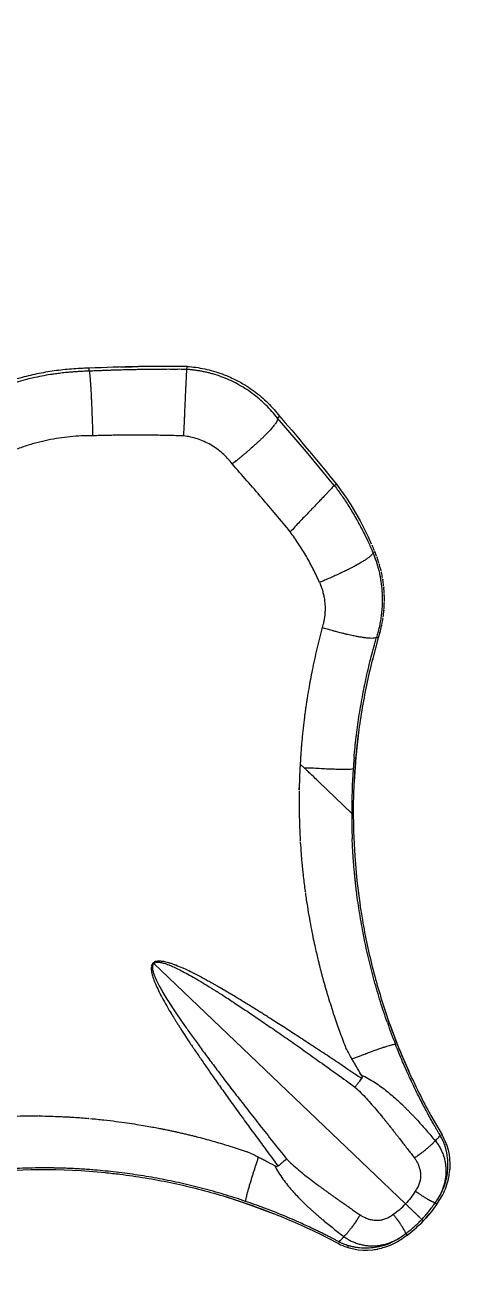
# Model space of a CAD drawing. Header units: millimetres. Extents: x 1145859089 to 1147511753, y -1047484727 to -1047247487.
# Drawn here: x 1146331303.7 to 1146331446.4, y -1047437019.3 to -1047436620.4 of the extents above; entities that cross this region are included whole.
import ezdxf
from ezdxf.xclip import XClip

# ---------------------------------------------------------------- set-up
doc = ezdxf.new("R2010")
doc.units = ezdxf.units.MM
doc.header["$LTSCALE"] = 100
doc.header["$MEASUREMENT"] = 0
doc.header["$XCLIPFRAME"] = 2
doc.linetypes.add('CENTERX2', pattern=[4, 2.5, -0.5, 0.5, -0.5])
doc.layers.get('0').update_dxf_attribs({"linetype": 'CONTINUOUS'})
for name, color, linetype in [('L-지중매입', 3, 'CENTERX2'), ('XREF', 135, 'CONTINUOUS'), ('단지배치도$0$W240910', 135, 'CONTINUOUS')]:
    doc.layers.add(name, color=color, linetype=linetype)

# ---------------------------------------------------------------- blocks, each defined once
blk = doc.blocks.new('단지배치도$0$zw$9902')
at = {"layer": '단지배치도$0$W240910', "linetype": 'ByBlock', "ltscale": 20}
for p, q in [((62650.63, -65362.03), (62650.6, -65361.07)), ((62660.77, -65360.7), (62664.4, -65360.61)), ((62666.1, -65360.58), (62666.25, -65360.57)), ((62666.25, -65360.57), (62666.4, -65360.57)), ((62681.92, -65360.48), (62681.88, -65361.44)), ((62711.75, -65376.54), (62711.04, -65377.11)), ((62711.04, -65377.12), (62711.04, -65377.11)), ((62720.26, -65387.86), (62711.04, -65377.11)), ((62711.75, -65376.54), (62713.41, -65378.47)), ((62713.41, -65378.47), (62715.56, -65380.97)), ((62715.56, -65380.97), (62717.7, -65383.49)), ((62717.7, -65383.49), (62719.82, -65386)), ((62719.82, -65386), (62721.94, -65388.53)), ((62729.22, -65398.63), (62720.26, -65387.86)), ((62721.94, -65388.53), (62724.05, -65391.07)), ((62724.05, -65391.07), (62726.15, -65393.61)), ((62726.15, -65393.61), (62728.24, -65396.16)), ((62728.24, -65396.16), (62729.92, -65398.22)), ((62729.21, -65398.65), (62729.22, -65398.63)), ((62729.23, -65398.66), (62729.21, -65398.64)), ((62729.25, -65398.68), (62729.23, -65398.66)), ((62729.26, -65398.7), (62729.25, -65398.68)), ((62729.27, -65398.71), (62729.26, -65398.7)), ((62729.28, -65398.71), (62729.27, -65398.71)), ((62729.29, -65398.71), (62729.28, -65398.71)), ((62729.92, -65398.22), (62729.29, -65398.71)), ((62729.92, -65398.22), (62731.23, -65400.02)), ((62731.23, -65400.02), (62732.89, -65402.42)), ((62732.89, -65402.42), (62734.49, -65404.88)), ((62734.49, -65404.88), (62736.01, -65407.37)), ((62736.01, -65407.37), (62737.45, -65409.92)), ((62715.06, -65413.48), (62715.09, -65413.45)), ((62737.45, -65409.92), (62738.82, -65412.5)), ((62738.82, -65412.5), (62740.29, -65415.5)), ((62742.23, -65419.88), (62741.57, -65420.15)), ((62743.32, -65447.47), (62741.41, -65454.48)), ((62742.71, -65447.28), (62742.7, -65447.29)), ((62742.71, -65447.28), (62743.32, -65447.47)), ((62743.83, -65445.75), (62743.32, -65447.47)), ((62736.95, -65477.81), (62736.09, -65485.69)), ((62718.27, -65487.84), (62718.26, -65487.87)), ((62719.53, -65489.07), (62718.26, -65487.87)), ((62736.09, -65485.69), (62735.53, -65493.6)), ((62723.46, -65492.82), (62724.23, -65493.56)), ((62734.77, -65503.61), (62724.24, -65493.56)), ((62734.77, -65503.61), (62734.78, -65503.61)), ((62735.29, -65501.53), (62735.36, -65509.46)), ((62735.36, -65509.46), (62735.75, -65517.38)), ((62735.75, -65517.38), (62736.44, -65525.29)), ((62736.47, -65529.74), (62736.4, -65529.21)), ((62736.44, -65525.29), (62737.45, -65533.15)), ((62671.22, -65551.7), (62671.12, -65551.61)), ((62671.22, -65551.7), (62671.12, -65551.61)), ((62671.25, -65551.74), (62671.22, -65551.7)), ((62671.25, -65551.73), (62671.22, -65551.7)), ((62671.29, -65551.77), (62671.25, -65551.73)), ((62671.28, -65551.77), (62671.25, -65551.74)), ((62671.32, -65551.8), (62671.28, -65551.77)), ((62671.32, -65551.8), (62671.29, -65551.77)), ((62752.04, -65628.77), (62671.32, -65551.8)), ((62752.04, -65628.77), (62671.32, -65551.8)), ((62692.66, -65559.5), (62695, -65560.86)), ((62695, -65560.86), (62696.08, -65561.51)), ((62680.03, -65572.75), (62681.5, -65575.02)), ((62747.1, -65571.55), (62749.93, -65578.96)), ((62681.5, -65575.02), (62682.19, -65576.07)), ((62732.8, -65578.52), (62732.92, -65578.83)), ((62732.92, -65578.82), (62732.94, -65578.86)), ((62749.93, -65578.96), (62753.05, -65586.25)), ((62760.14, -65600.42), (62763.74, -65606.68)), ((62763.74, -65606.68), (62763.74, -65606.68)), ((62700.94, -65611.94), (62701.25, -65612.05)), ((62701.24, -65612.05), (62701.28, -65612.06)), ((62765.03, -65609.4), (62765.03, -65609.39)), ((62765.03, -65609.4), (62765.28, -65610.11)), ((62765.28, -65610.11), (62765.68, -65611.51)), ((62765.68, -65611.51), (62765.98, -65612.94)), ((62765.98, -65612.94), (62766.18, -65614.39)), ((62766.18, -65614.39), (62766.27, -65615.84)), ((62766.27, -65615.84), (62766.23, -65617.65)), ((62624.15, -65618.09), (62632.08, -65617.79)), ((62632.08, -65617.79), (62640.01, -65617.79)), ((62640.01, -65617.79), (62647.94, -65618.11)), ((62647.94, -65618.11), (62655.84, -65618.75)), ((62652.38, -65617.93), (62651.85, -65617.89)), ((62694.66, -65626.56), (62702.19, -65629.03)), ((62762.05, -65628.81), (62761.43, -65629.71)), ((62761.52, -65628.43), (62761.55, -65628.37)), ((62761.52, -65628.43), (62762.05, -65628.81)), ((62761.56, -65628.34), (62761.55, -65628.37)), ((62761.56, -65628.29), (62761.57, -65628.29)), ((62761.57, -65628.32), (62761.56, -65628.34)), ((62761.57, -65628.29), (62761.57, -65628.3)), ((62761.57, -65628.29), (62761.57, -65628.29)), ((62761.57, -65628.3), (62761.57, -65628.32)), ((62702.19, -65629.03), (62709.62, -65631.8)), ((62758.52, -65633.36), (62759.13, -65632.67)), ((62759.16, -65632.62), (62758.55, -65633.32)), ((62759.13, -65632.67), (62759.72, -65631.96)), ((62759.76, -65631.91), (62759.16, -65632.62)), ((62760.33, -65631.19), (62759.76, -65631.91)), ((62760.89, -65630.46), (62760.33, -65631.19)), ((62761.43, -65629.71), (62760.89, -65630.46)), ((62754.15, -65637.52), (62754.86, -65636.93)), ((62754.86, -65636.93), (62755.55, -65636.32)), ((62755.55, -65636.32), (62756.23, -65635.7)), ((62756.27, -65635.66), (62755.6, -65636.28)), ((62756.23, -65635.7), (62756.9, -65635.05)), ((62756.94, -65635.01), (62756.27, -65635.66)), ((62756.85, -65633.35), (62757.26, -65633.75)), ((62756.85, -65633.35), (62757.26, -65633.75)), ((62756.9, -65635.05), (62757.55, -65634.4)), ((62757.59, -65634.36), (62756.94, -65635.01)), ((62757.74, -65634.2), (62757.26, -65633.75)), ((62757.74, -65634.2), (62757.26, -65633.75)), ((62757.55, -65634.4), (62757.74, -65634.2)), ((62757.74, -65634.2), (62757.59, -65634.36)), ((62757.93, -65634), (62757.74, -65634.2)), ((62757.74, -65634.2), (62757.89, -65634.04)), ((62757.89, -65634.04), (62758.52, -65633.36)), ((62758.55, -65633.32), (62757.93, -65634)), ((62724.11, -65638.2), (62730.54, -65641.5)), ((62752.02, -65638.3), (62752.02, -65638.31)), ((62752.02, -65638.31), (62752.03, -65638.31)), ((62752.02, -65638.31), (62752.02, -65638.31)), ((62752.03, -65638.31), (62752.05, -65638.3)), ((62752.05, -65638.3), (62752.07, -65638.29)), ((62752.07, -65638.29), (62752.09, -65638.28)), ((62752.16, -65638.25), (62752.09, -65638.28)), ((62752.16, -65638.25), (62752.56, -65638.76)), ((62752.56, -65638.76), (62753.43, -65638.1)), ((62753.43, -65638.1), (62754.15, -65637.52)), ((62730.54, -65641.5), (62730.54, -65641.5)), ((62733.31, -65642.66), (62733.31, -65642.66)), ((62733.31, -65642.66), (62734.03, -65642.87)), ((62734.03, -65642.87), (62735.45, -65643.21)), ((62735.45, -65643.21), (62736.9, -65643.44)), ((62736.9, -65643.44), (62738.35, -65643.57)), ((62738.35, -65643.57), (62739.81, -65643.59)), ((62739.81, -65643.59), (62741.61, -65643.47))]:
    blk.add_line(p, q, dxfattribs=at)
at = {"layer": '단지배치도$0$W240910'}
for radius in [11431.38, 11931.38]:
    blk.add_arc((57394.29, -57699.4), radius, 251.62775, 321.418131, dxfattribs=at)
at = {"layer": '단지배치도$0$W240910', "linetype": 'ByBlock', "ltscale": 20}
for centre, radius, start, end in [((62677.63, -65969.53), 609.06, 91.08429, 92.54388), ((62677.63, -65969.53), 609.06, 89.59655, 91.05607), ((62679.44, -65398.23), 37.83, 86.1111, 86.2451), ((62650.13, -65457.93), 99.65, 23.978, 25.2052), ((62650.47, -65457.78), 99.28, 23.6923, 23.9774), ((62650.79, -65457.64), 98.93, 22.6378, 23.6928), ((62651.1, -65457.51), 98.59, 22.4373, 22.6373), ((62706.92, -65434.52), 38.22, 20.2215, 22.5145), ((62706.09, -65434.83), 39.1, 19.643, 20.2279), ((62704.91, -65435.24), 40.35, 16.6733, 19.6268), ((62704.7, -65435.3), 40.58, 16.1148, 16.676), ((62704.99, -65435.22), 40.28, 13.2521, 16.1176), ((62705.3, -65435.15), 39.96, 12.5989, 13.2491), ((62705.36, -65435.13), 39.9, 9.7728, 12.5986), ((62705.24, -65435.15), 40.02, 9.0796, 9.7745), ((62705.18, -65435.16), 40.08, 6.2812, 9.079), ((62705.16, -65435.17), 40.1, 5.5239, 6.2815), ((62705.2, -65435.16), 40.06, 2.7372, 5.5244), ((62705.28, -65435.16), 39.98, 2.2633, 2.7365), ((62705.19, -65435.16), 40.07, 355.4834, 358.3068), ((62705.24, -65435.16), 40.02, 1.8626, 2.2633), ((62705.17, -65435.16), 40.09, 359.102, 1.862), ((62705.15, -65435.16), 40.11, 358.3065, 359.1023), ((62704.98, -65435.12), 40.28, 348.4505, 351.3237), ((62705.31, -65435.17), 39.95, 351.3268, 351.9659), ((62705.36, -65435.18), 39.9, 351.9661, 354.8076), ((62705.25, -65435.17), 40.01, 354.8058, 355.4829), ((62705.07, -65435.15), 40.19, 344.7024, 347.9039), ((62704.68, -65435.06), 40.59, 347.8976, 348.4535), ((62937.81, -65503.54), 203.03, 174.9942, 176.0188), ((62935.39, -65503.36), 200.61, 176.0208, 180.0728), ((62939.47, -65503.56), 204.69, 180.0136, 182.3229), ((62754.27, -65510.53), 36.03, 183.0789, 183.7466), ((62936.39, -65503.8), 201.59, 199.385, 201.4768), ((62634.04, -65636.62), 36.03, 88.9828, 89.6505), ((62749.98, -65614.91), 16.03, 20.1202, 30.892), ((62635.9, -65821.94), 204.69, 90.4065, 92.7158), ((62746.25, -65616.41), 20.02, 351.8531, 356.469), ((62635.99, -65818.85), 201.59, 71.2526, 73.3444), ((62729.25, -65607.04), 38.71, 321.3982, 326.5643), ((62729.4, -65607.17), 38.51, 316.3553, 321.4088), ((62729.25, -65607.03), 38.71, 306.1651, 311.3312), ((62729.39, -65607.17), 38.51, 311.3206, 316.3741), ((62738.1, -65627.37), 16.03, 241.8374, 252.6091), ((62739.43, -65623.57), 20.02, 276.2604, 280.8763)]:
    blk.add_arc(centre, radius, start, end, dxfattribs=at)
for points, start_tangent, end_tangent in [([(62650.6, -65361.07), (62645, -65361.34), (62639.43, -65361.95), (62633.9, -65362.91), (62628.45, -65364.21), (62624.56, -65365.36)], (-0.999863, -0.016559), (-0.952476, -0.304613)), ([(62681.88, -65361.44), (62681.07, -65361.44), (62680.13, -65361.43), (62679.04, -65361.43), (62677.79, -65361.43), (62676.49, -65361.43), (62675.41, -65361.43), (62674.81, -65361.43), (62674.31, -65361.43), (62673.84, -65361.44), (62672.89, -65361.44), (62671.97, -65361.45), (62670.79, -65361.46), (62669.35, -65361.48), (62667.86, -65361.5), (62666.15, -65361.53), (62664.36, -65361.57), (62662.81, -65361.61), (62661.5, -65361.64), (62660.42, -65361.67), (62659.57, -65361.69), (62658.96, -65361.71), (62658.51, -65361.73), (62657.73, -65361.75), (62657.2, -65361.77), (62656.57, -65361.79), (62655.47, -65361.83), (62654.22, -65361.88), (62653.16, -65361.92), (62652.21, -65361.96), (62651.36, -65362), (62650.63, -65362.03)], (-0.999971, 0.007573), (-0.998975, -0.045269)), ([(62681.88, -65361.44), (62681.84, -65361.89), (62681.81, -65362.31), (62681.78, -65362.75), (62681.75, -65363.34), (62681.72, -65363.99), (62681.68, -65364.71), (62681.64, -65365.5), (62681.58, -65366.79), (62681.52, -65368.16), (62681.48, -65368.97), (62681.44, -65369.81), (62681.41, -65370.67), (62681.37, -65371.54), (62681.29, -65373.3), (62681.21, -65375.07), (62681.16, -65376.35), (62681.1, -65377.64), (62681.04, -65378.94), (62680.95, -65380.87), (62680.86, -65382.74)], (-0.25405, -0.967191), (-0.042997, -0.999075)), ([(62698.12, -65366.12), (62695.59, -65364.87), (62692.96, -65363.8), (62690.26, -65362.92), (62689.09, -65362.6), (62687.9, -65362.32), (62686.71, -65362.07), (62685.51, -65361.86), (62684.3, -65361.68), (62683.13, -65361.55), (62681.88, -65361.44)], (-0.880985, 0.473144), (-0.997761, 0.066886)), ([(62682, -65360.49), (62684.81, -65360.78), (62687.67, -65361.28), (62690.5, -65361.99), (62693.26, -65362.89), (62695.96, -65363.99), (62699.55, -65365.82)], (0.997698, -0.067821), (0.893242, -0.449577)), ([(62650.63, -65362.03), (62650.01, -65362.05), (62649.16, -65362.07), (62648.16, -65362.11), (62647.43, -65362.15), (62646.81, -65362.19), (62646.04, -65362.23), (62645.28, -65362.29), (62643.56, -65362.44), (62641.58, -65362.66), (62639.81, -65362.88), (62638.23, -65363.12), (62635.47, -65363.6), (62632.42, -65364.24), (62629.38, -65364.98), (62626.37, -65365.83), (62623.41, -65366.78)], (-0.999879, -0.01556), (-0.947375, -0.320125)), ([(62650.63, -65362.03), (62650.75, -65362.56), (62650.82, -65363.13), (62650.89, -65363.87), (62650.97, -65364.76), (62651.05, -65365.83), (62651.13, -65367.09), (62651.21, -65368.52), (62651.26, -65369.49), (62651.31, -65370.56), (62651.38, -65371.9), (62651.43, -65373.1), (62651.47, -65374.03), (62651.51, -65375.2), (62651.58, -65377.06), (62651.64, -65378.79), (62651.68, -65379.73), (62651.71, -65380.89), (62651.74, -65381.93), (62651.76, -65382.69)], (0.665122, -0.746735), (0.024904, -0.99969)), ([(62711.04, -65377.12), (62709.24, -65374.93), (62707.27, -65372.86), (62705.17, -65370.93), (62702.94, -65369.16), (62700.58, -65367.55), (62698.12, -65366.12)], (-0.605928, 0.79552), (-0.880985, 0.473144)), ([(62699.55, -65365.82), (62701.08, -65366.75), (62703.48, -65368.39), (62705.76, -65370.2), (62707.91, -65372.17), (62709.9, -65374.29), (62711.7, -65376.47)], (0.867245, -0.497882), (0.605813, -0.795607)), ([(62711.04, -65377.12), (62710.93, -65377.81), (62710.65, -65378.34), (62710.2, -65378.99), (62709.85, -65379.46), (62709.42, -65379.98), (62708.93, -65380.54), (62708.09, -65381.47), (62707.1, -65382.48), (62706.44, -65383.15), (62705.71, -65383.85), (62704.92, -65384.59), (62703.64, -65385.77), (62702.25, -65387), (62701.61, -65387.56), (62700.92, -65388.15), (62700.19, -65388.76), (62699.42, -65389.4), (62699.02, -65389.72), (62698.61, -65390.06), (62697.69, -65390.79), (62696.49, -65391.73)], (0.379203, -0.925314), (-0.789225, -0.614104)), ([(62651.76, -65382.7), (62648.13, -65382.78), (62644.56, -65383.04), (62640.97, -65383.49), (62637.41, -65384.13), (62633.9, -65384.95), (62630.11, -65386.07), (62626.41, -65387.4), (62623.35, -65388.7), (62620.36, -65390.14), (62617.45, -65391.74)], (-0.999886, -0.015122), (-0.77925, -0.626713)), ([(62680.86, -65382.74), (62675.94, -65382.62), (62671.09, -65382.55), (62666.31, -65382.52), (62661.47, -65382.54), (62656.53, -65382.6), (62651.76, -65382.7)], (-0.999968, 0.008018), (-0.999937, -0.011185)), ([(62696.49, -65391.73), (62695.02, -65389.96), (62693.37, -65388.34), (62691.56, -65386.89), (62689.61, -65385.63), (62687.54, -65384.57), (62685.39, -65383.73), (62683.14, -65383.11), (62680.86, -65382.74)], (-0.585213, 0.810879), (-0.992121, 0.125287)), ([(62715.09, -65413.45), (62705.94, -65402.59), (62696.49, -65391.73)], (-0.633285, 0.773919), (-0.659206, 0.751962)), ([(62729.21, -65398.64), (62728.78, -65399.1), (62728.34, -65399.56), (62727.78, -65400.15), (62727.09, -65400.87), (62726.28, -65401.72), (62725.36, -65402.69), (62724.33, -65403.76), (62723.22, -65404.93), (62722.03, -65406.17), (62720.78, -65407.48), (62719.53, -65408.8)], (0.192791, -0.98124), (-0.770581, -0.637342)), ([(62729.29, -65398.71), (62731.58, -65401.89), (62733.85, -65405.32), (62736.09, -65409.04)], (0.601801, -0.798646), (0.496178, -0.868221)), ([(62719.53, -65408.8), (62718.1, -65410.29), (62716.61, -65411.86), (62715.09, -65413.45)], (-0.770581, -0.637342), (-0.798433, -0.602084)), ([(62736.09, -65409.04), (62738.11, -65412.75), (62740.07, -65416.74), (62741.57, -65420.15)], (0.496178, -0.868221), (0.385595, -0.922668)), ([(62724.47, -65429.68), (62722.48, -65425.47), (62720.25, -65421.36), (62717.76, -65417.34), (62715.06, -65413.48)], (-0.390874, 0.920444), (-0.593793, 0.804618)), ([(62741.57, -65420.15), (62741.11, -65420.96), (62740.44, -65421.55), (62739.74, -65422.08), (62738.86, -65422.66), (62737.83, -65423.3), (62736.64, -65423.98), (62736.07, -65424.29), (62735.53, -65424.58), (62735, -65424.86), (62734.51, -65425.12), (62734.04, -65425.36), (62733.61, -65425.57), (62733.12, -65425.82), (62732.69, -65426.03), (62732.33, -65426.2), (62731.81, -65426.45), (62731.36, -65426.66), (62730.73, -65426.96), (62729.9, -65427.35), (62729.15, -65427.68), (62728.62, -65427.92), (62727.8, -65428.28), (62726.11, -65429), (62724.47, -65429.68)], (0.066896, -0.99776), (-0.926467, -0.376375)), ([(62741.57, -65420.15), (62742.58, -65422.85), (62743.45, -65425.88), (62743.66, -65426.77), (62743.76, -65427.24), (62743.87, -65427.8), (62744, -65428.48), (62744.21, -65429.88), (62744.41, -65431.58), (62744.55, -65433.61)], (0.385731, -0.922611), (0.038313, -0.999266)), ([(62724.47, -65429.68), (62724.64, -65430.09), (62724.93, -65430.82), (62725.29, -65431.87), (62725.67, -65433.24), (62725.81, -65433.88), (62725.93, -65434.53), (62726.21, -65436.92), (62726.25, -65437.76), (62726.25, -65438.5), (62726.23, -65439.13), (62726.19, -65439.65), (62726.16, -65440.08), (62726.1, -65440.62), (62726.05, -65441.03), (62725.98, -65441.48), (62725.89, -65441.95), (62725.8, -65442.39), (62725.59, -65443.3), (62725.34, -65444.17)], (0.386541, -0.922272), (-0.283109, -0.959088)), ([(62744.55, -65433.61), (62744.58, -65435.66), (62744.52, -65437.5), (62744.39, -65439.12), (62744.23, -65440.51), (62743.94, -65442.35), (62743.58, -65444.09), (62743.17, -65445.73), (62742.7, -65447.29)], (0.038313, -0.999266), (-0.307217, -0.95164)), ([(62725.34, -65444.17), (62723.62, -65450.93), (62722.13, -65457.76), (62721, -65463.82), (62720.74, -65465.37), (62720.61, -65466.18), (62720.47, -65467.03), (62720.29, -65468.2), (62720.07, -65469.68)], (-0.247884, -0.96879), (-0.128794, -0.991671)), ([(62731.48, -65445.9), (62730.72, -65445.7), (62730.04, -65445.52), (62729.45, -65445.36), (62728.94, -65445.23), (62728.49, -65445.1), (62726.9, -65444.64), (62725.34, -65444.17)], (-0.937533, 0.347898), (-0.878548, 0.477654)), ([(62742.7, -65447.29), (62742.38, -65447.49), (62741.71, -65447.6), (62740.7, -65447.59), (62739.35, -65447.47), (62738.27, -65447.32), (62737.1, -65447.13), (62736, -65446.92), (62735.25, -65446.77), (62734.42, -65446.59), (62733.52, -65446.39), (62732.55, -65446.16), (62731.48, -65445.9)], (-0.551637, -0.834085), (-0.937533, 0.347898)), ([(62735.55, -65485.82), (62736.23, -65479.3), (62737.11, -65472.81), (62738.21, -65466.35), (62739.51, -65459.94), (62741.01, -65453.58), (62742.71, -65447.28)], (0.087137, 0.996196), (0.275962, 0.961169)), ([(62741.47, -65454.26), (62741.16, -65455.49), (62739.33, -65463.59), (62737.84, -65471.76), (62736.68, -65479.98), (62735.87, -65488.24), (62735.4, -65496.53), (62735.29, -65501.53)], (-0.246704, -0.969091), (-0.000406, -1)), ([(62720.07, -65469.68), (62719.9, -65470.93), (62719.71, -65472.35), (62719.51, -65473.93), (62719.3, -65475.67), (62719.09, -65477.59), (62718.92, -65479.33), (62718.82, -65480.37), (62718.75, -65481.19), (62718.69, -65481.79), (62718.66, -65482.17), (62718.61, -65482.84), (62718.58, -65483.22), (62718.51, -65484.09), (62718.44, -65485.11)], (-0.128794, -0.991671), (-0.154569, -0.987982)), ([(62718.44, -65485.11), (62718.35, -65486.47), (62718.27, -65487.84)], (-0.154569, -0.987982), (-0.202333, -0.979317)), ([(62718.26, -65487.87), (62718.24, -65488.33), (62718.18, -65489.55), (62718.08, -65491.67), (62717.97, -65495.45)], (-0.050062, -0.998746), (-0.027184, -0.99963)), ([(62724.41, -65489.35), (62721.96, -65489.22), (62719.53, -65489.07)], (-0.998681, 0.051346), (-0.956943, 0.290277)), ([(62723.47, -65492.82), (62722.02, -65491.45), (62720.94, -65490.42), (62720.21, -65489.72), (62719.53, -65489.07)], (-0.66094, 0.750439), (-0.723854, 0.689953)), ([(62735.27, -65489.44), (62734.45, -65489.58), (62733.53, -65489.62), (62732.27, -65489.62), (62730.67, -65489.6), (62728.79, -65489.54), (62726.68, -65489.46), (62724.41, -65489.35)], (-0.908071, -0.418816), (-0.998681, 0.051346)), ([(62717.94, -65496.46), (62717.92, -65499.84), (62717.96, -65503.8)], (-0.004043, -0.999992), (0.023133, -0.999732)), ([(62717.97, -65495.45), (62717.95, -65496.12), (62717.96, -65496.46)], (-0.027184, -0.99963), (0.046644, -0.998912)), ([(62717.96, -65503.8), (62718.07, -65507.69), (62718.29, -65512.46)], (0.023133, -0.999732), (0.053869, -0.998548)), ([(62718.32, -65512.88), (62718.58, -65516.65), (62718.8, -65519.31)], (0.065503, -0.997852), (0.085917, -0.996302)), ([(62736.4, -65529.21), (62736.27, -65528.18), (62736.15, -65527.12), (62736.02, -65526.04), (62735.9, -65524.94), (62735.79, -65523.8), (62735.64, -65522.26), (62735.48, -65520.54), (62735.37, -65519.14), (62735.3, -65518.17), (62735.25, -65517.44), (62735.21, -65516.95), (62735.18, -65516.41), (62735.14, -65515.8), (62735.11, -65515.19), (62735.07, -65514.58), (62734.94, -65511.85)], (-0.126926, 0.991912), (-0.040534, 0.999178)), ([(62718.8, -65519.31), (62718.95, -65520.88), (62719, -65521.37), (62719.1, -65522.37), (62719.27, -65523.92), (62719.85, -65528.58)], (0.085917, -0.996302), (0.138364, -0.990381)), ([(62719.85, -65528.58), (62719.91, -65529.03)], (0.138364, -0.990381), (-0.990746, -0.135727)), ([(62719.93, -65529.18), (62720.57, -65533.49), (62721.22, -65537.39), (62721.87, -65540.88), (62722.49, -65543.97), (62723.07, -65546.65), (62723.59, -65548.92), (62724.04, -65550.8), (62724.37, -65552.1), (62724.62, -65553.1), (62724.8, -65553.8), (62724.89, -65554.18), (62725.04, -65554.72), (62725.17, -65555.24), (62725.35, -65555.89), (62725.46, -65556.31), (62725.57, -65556.71), (62725.68, -65557.1), (62726.04, -65558.41), (62726.42, -65559.72), (62726.79, -65561)], (0.122879, -0.992422), (0.255938, -0.966693)), ([(62746.23, -65570.7), (62744.01, -65564.03), (62742.02, -65557.24), (62740.26, -65550.4), (62738.75, -65543.53), (62737.49, -65536.64), (62736.47, -65529.74)], (-0.332341, 0.943159), (-0.127207, 0.991876)), ([(62737.43, -65533.03), (62738.2, -65537.79), (62739.76, -65545.85), (62741.64, -65553.83), (62743.86, -65561.74), (62746.39, -65569.55), (62749.25, -65577.25), (62752.41, -65584.82), (62755.89, -65592.26), (62759.66, -65599.55), (62760.14, -65600.42)], (0.146257, -0.989247), (0.483358, -0.875423)), ([(62671.11, -65551.6), (62670.8, -65552.05), (62670.57, -65552.86)], (-0.697434, -0.716649), (0.300433, -0.953803)), ([(62670.57, -65552.86), (62670.58, -65554.06), (62670.64, -65554.5), (62670.73, -65554.96)], (-0.152192, -0.988351), (0.230514, -0.973069)), ([(62671.32, -65551.8), (62671.06, -65552.21), (62670.92, -65552.83), (62670.99, -65553.71)], (-0.641809, -0.766864), (0.272366, -0.962194)), ([(62671.11, -65551.6), (62671.54, -65551.27), (62672.34, -65551)], (0.682625, 0.730769), (0.967027, -0.254674)), ([(62671.32, -65551.8), (62671.72, -65551.52), (62672.33, -65551.35), (62673.22, -65551.38)], (0.735432, 0.677599), (0.974072, -0.226239)), ([(62672.34, -65551), (62673.54, -65550.95), (62673.98, -65550.99), (62674.45, -65551.06)], (0.979983, 0.199083), (0.982942, -0.183916)), ([(62673.22, -65551.38), (62674.37, -65551.61), (62675.77, -65552.05), (62677.39, -65552.72), (62679.2, -65553.58), (62681.2, -65554.61), (62683.39, -65555.8), (62685.79, -65557.19), (62688.41, -65558.76), (62691.22, -65560.51), (62694.25, -65562.44), (62697.81, -65564.77), (62701.62, -65567.3), (62705.68, -65570.05), (62710, -65573.01), (62714.65, -65576.24), (62719.55, -65579.69), (62724.72, -65583.36), (62730.15, -65587.24), (62735.83, -65591.36)], (0.974072, -0.226239), (0.806077, -0.591811)), ([(62674.45, -65551.06), (62676, -65551.43), (62676.44, -65551.56), (62676.89, -65551.7), (62677.37, -65551.87), (62677.86, -65552.04), (62678.37, -65552.24)], (0.982942, -0.183916), (0.944657, -0.32806)), ([(62678.37, -65552.24), (62680.58, -65553.16), (62680.84, -65553.23)], (0.944657, -0.32806), (0.97269, -0.232106)), ([(62670.73, -65554.96), (62671.17, -65556.49), (62671.32, -65556.92), (62671.49, -65557.37), (62671.67, -65557.84), (62671.87, -65558.32), (62672.09, -65558.82)], (0.230514, -0.973069), (0.372672, -0.927963)), ([(62670.99, -65553.71), (62671.27, -65554.86), (62671.78, -65556.23), (62672.52, -65557.82), (62673.47, -65559.59), (62674.59, -65561.54), (62675.89, -65563.67), (62677.39, -65566), (62679.08, -65568.54), (62680.97, -65571.27), (62683.04, -65574.19), (62685.53, -65577.64), (62688.25, -65581.33), (62691.19, -65585.26), (62694.35, -65589.42), (62697.8, -65593.91), (62701.48, -65598.65), (62705.39, -65603.64), (62709.52, -65608.88), (62713.9, -65614.35)], (0.272366, -0.962194), (0.629524, -0.776981)), ([(62680.83, -65553.27), (62683.13, -65554.36), (62685.69, -65555.65)], (0.956211, -0.292677), (0.901529, -0.432718)), ([(62685.69, -65555.65), (62687.38, -65556.55), (62689.17, -65557.53)], (0.901529, -0.432718), (0.867656, -0.497165)), ([(62672.09, -65558.82), (62673.12, -65560.99), (62673.2, -65561.24)], (0.372672, -0.927963), (0.278161, -0.960534)), ([(62689.17, -65557.53), (62689.67, -65557.8), (62690.15, -65558.07), (62690.64, -65558.35), (62691.14, -65558.63), (62691.64, -65558.91), (62692.15, -65559.2), (62692.66, -65559.5)], (-0.867656, 0.497165), (0.858737, -0.512416)), ([(62726.79, -65561), (62727.13, -65562.12), (62727.49, -65563.3)], (0.255938, -0.966693), (0.31063, -0.950531)), ([(62673.24, -65561.23), (62674.43, -65563.48), (62675.85, -65565.97)], (0.337879, -0.94119), (0.475157, -0.879901)), ([(62696.08, -65561.51), (62699.12, -65563.33), (62702.34, -65565.3), (62705.75, -65567.42), (62706.34, -65567.79), (62706.94, -65568.17), (62707.54, -65568.55), (62708.15, -65568.93), (62708.76, -65569.32)], (0.876344, -0.481686), (0.839825, -0.542857)), ([(62727.49, -65563.3), (62728.39, -65566.18), (62729.19, -65568.58)], (0.31063, -0.950531), (0.318237, -0.948011)), ([(62675.85, -65565.97), (62676.83, -65567.62), (62677.89, -65569.36)], (0.475157, -0.879901), (0.537918, -0.842997)), ([(62729.19, -65568.58), (62730.06, -65571.13), (62730.89, -65573.45)], (0.318237, -0.948011), (0.344864, -0.938653)), ([(62677.89, -65569.36), (62678.19, -65569.85), (62678.48, -65570.31), (62678.78, -65570.79), (62679.08, -65571.27), (62679.39, -65571.76), (62679.71, -65572.25), (62680.03, -65572.75)], (-0.537918, 0.842997), (0.552727, -0.833362)), ([(62708.76, -65569.32), (62712.91, -65571.97), (62717.26, -65574.79), (62721.83, -65577.77), (62724.11, -65579.27), (62726.42, -65580.79), (62728.76, -65582.35), (62731.12, -65583.92), (62733.27, -65585.36), (62735.78, -65587.06), (62738.02, -65588.59)], (0.839825, -0.542857), (0.815268, -0.579083)), ([(62682.19, -65576.07), (62684.16, -65579.02), (62686.28, -65582.14), (62688.56, -65585.44), (62688.96, -65586.02), (62689.37, -65586.6), (62689.77, -65587.18), (62690.19, -65587.77), (62690.61, -65588.37)], (0.52287, -0.852413), (0.582233, -0.813022)), ([(62730.89, -65573.45), (62731.83, -65576), (62732.8, -65578.52)], (0.344864, -0.938653), (0.352937, -0.935647)), ([(62734.88, -65582.33), (62733.96, -65580.7), (62732.94, -65578.86)], (-0.490184, 0.871619), (-0.550776, 0.834653)), ([(62734.88, -65582.33), (62736.05, -65581.88), (62737.29, -65581.41), (62737.8, -65581.22), (62738.29, -65581.03), (62738.63, -65580.9), (62739.31, -65580.65), (62739.72, -65580.5)], (0.931116, 0.364722), (0.940119, 0.340846)), ([(62739.72, -65580.5), (62740.29, -65580.29), (62740.84, -65580.09), (62741.42, -65579.88), (62742, -65579.67), (62743.21, -65579.24), (62744.43, -65578.82)], (0.938958, 0.344033), (0.946475, 0.322776)), ([(62744.43, -65578.82), (62745.03, -65578.62), (62745.56, -65578.44), (62746.1, -65578.27), (62746.88, -65578.02), (62747.59, -65577.82)], (0.946476, 0.322775), (0.963916, 0.266207)), ([(62747.59, -65577.82), (62748.04, -65577.7), (62748.4, -65577.62), (62748.8, -65577.6)], (0.963916, 0.266207), (0.882112, -0.471039)), ([(62763.21, -65606.93), (62762.78, -65606.21), (62762.29, -65605.38), (62761.75, -65604.45), (62761.15, -65603.41), (62760.44, -65602.15), (62759.71, -65600.84), (62759.37, -65600.22), (62759.08, -65599.68), (62758.83, -65599.22), (62758.63, -65598.85), (62758.34, -65598.31), (62756.27, -65594.3), (62754.92, -65591.57), (62753.64, -65588.87), (62752.14, -65585.57), (62751.12, -65583.25), (62749.94, -65580.43), (62748.8, -65577.6)], (-0.512755, 0.858535), (-0.366188, 0.930541)), ([(62737.85, -65587.48), (62736.22, -65584.66), (62735.51, -65583.43), (62735.19, -65582.88), (62734.88, -65582.33)], (-0.500992, 0.865452), (-0.496229, 0.868192)), ([(62690.61, -65588.37), (62693.45, -65592.38), (62696.47, -65596.6), (62699.66, -65601.01), (62701.27, -65603.22), (62702.9, -65605.45), (62704.57, -65607.72), (62706.25, -65610), (62707.8, -65612.09), (62709.61, -65614.51), (62711.24, -65616.67)], (0.582233, -0.813022), (0.617248, -0.786768)), ([(62735.83, -65591.36), (62736.52, -65590.51), (62737.12, -65589.75), (62737.62, -65589.1), (62738.02, -65588.59)], (0.770386, 0.637578), (0.608768, 0.793348)), ([(62737.85, -65587.48), (62738.09, -65588.08), (62738.02, -65588.59)], (0.502307, -0.864689), (-0.601261, -0.799053)), ([(62737.85, -65587.48), (62740.05, -65588.58), (62742.27, -65589.91), (62744.23, -65591.26), (62746.06, -65592.66), (62747.75, -65594.07), (62749.48, -65595.6), (62751.26, -65597.28), (62752.02, -65598.02), (62752.79, -65598.79), (62753.56, -65599.58), (62754.35, -65600.4), (62755.14, -65601.24), (62755.94, -65602.11), (62757.38, -65603.7), (62758.76, -65605.27), (62760.15, -65606.88), (62761.56, -65608.54)], (0.904881, -0.425665), (0.673687, -0.739017)), ([(62735.83, -65591.36), (62737.73, -65593.16), (62739.54, -65595.05), (62741.29, -65596.99), (62743, -65598.98), (62744.65, -65600.97), (62745.19, -65601.63), (62745.76, -65602.33), (62746.34, -65603.06), (62746.95, -65603.82), (62747.7, -65604.77), (62748.4, -65605.66), (62748.97, -65606.39), (62749.42, -65606.97), (62750.08, -65607.82), (62750.97, -65608.97), (62752, -65610.31), (62753.09, -65611.73), (62754.05, -65612.98), (62754.88, -65614.06)], (0.748717, -0.662889), (0.615812, -0.787893)), ([(62625.59, -65600.67), (62629.49, -65600.59), (62634.26, -65600.59)], (0.9997, 0.024499), (0.99998, -0.006259)), ([(62634.68, -65600.6), (62638.46, -65600.68), (62641.12, -65600.78)], (0.99984, -0.017912), (0.999263, -0.038377)), ([(62641.12, -65600.78), (62642.7, -65600.85), (62643.19, -65600.87), (62644.2, -65600.93), (62645.76, -65601.02), (62650.44, -65601.38)], (0.999263, -0.038377), (0.995847, -0.091046)), ([(62650.44, -65601.38), (62650.89, -65601.42)], (0.995847, -0.091046), (0.088395, 0.996086)), ([(62651.04, -65601.43), (62655.37, -65601.87), (62659.3, -65602.33), (62662.82, -65602.81), (62665.93, -65603.29), (62668.64, -65603.74), (62670.94, -65604.15), (62672.83, -65604.51), (62674.15, -65604.77), (62675.16, -65604.98), (62675.86, -65605.12), (62676.25, -65605.2), (62676.8, -65605.32), (62677.32, -65605.43), (62677.98, -65605.57), (62678.4, -65605.67), (62678.81, -65605.76), (62679.2, -65605.84), (62680.52, -65606.15), (62681.85, -65606.46), (62683.15, -65606.77)], (0.997147, -0.075481), (0.977784, -0.209614)), ([(62683.15, -65606.77), (62684.29, -65607.05), (62685.49, -65607.36)], (0.977784, -0.209614), (0.964244, -0.265015)), ([(62685.49, -65607.36), (62688.4, -65608.13), (62690.84, -65608.8)], (0.964244, -0.265015), (0.96209, -0.272733)), ([(62690.84, -65608.8), (62693.43, -65609.56), (62695.78, -65610.27)], (0.96209, -0.272733), (0.95401, -0.299775)), ([(62754.88, -65614.06), (62755.87, -65613.37), (62756.89, -65612.62), (62757.91, -65611.85), (62758.87, -65611.07), (62759.74, -65610.33), (62760.49, -65609.65), (62761.11, -65609.04), (62761.57, -65608.54)], (0.826377, 0.563117), (0.894381, 0.447307)), ([(62761.56, -65608.54), (62762.06, -65608.07), (62762.41, -65607.73), (62762.77, -65607.35), (62763.21, -65606.93)], (0.902033, 0.431668), (0.728074, -0.685498)), ([(62761.57, -65608.54), (62762.36, -65609.62), (62763.11, -65610.85), (62763.69, -65612.03), (62764.2, -65613.34), (62764.56, -65614.6), (62764.82, -65615.96), (62764.96, -65617.25), (62764.99, -65618.6), (62764.92, -65619.84), (62764.74, -65621.11), (62764.44, -65622.41), (62764.03, -65623.73), (62763.55, -65624.93), (62762.96, -65626.11), (62762.3, -65627.22), (62761.56, -65628.29)], (0.585702, -0.810526), (-0.60361, -0.79728)), ([(62764.58, -65609.86), (62763.96, -65608.36), (62763.2, -65606.94)], (-0.322852, 0.946449), (-0.516818, 0.856095)), ([(62763.74, -65606.68), (62763.21, -65606.94)], (-0.890101, -0.455763), (-0.889918, -0.456121)), ([(62695.78, -65610.27), (62698.37, -65611.09), (62700.94, -65611.94)], (0.95401, -0.299775), (0.951392, -0.307982)), ([(62704.84, -65613.83), (62703.17, -65612.99), (62701.28, -65612.06)], (-0.893972, 0.448122), (-0.859933, 0.510406)), ([(62765.54, -65618.39), (62765.64, -65615.8), (62765.42, -65613.37), (62765.37, -65613), (62765.25, -65612.36), (62765.14, -65611.87), (62765.03, -65611.42), (62764.93, -65611.03), (62764.82, -65610.65), (62764.71, -65610.29), (62764.58, -65609.86)], (0.101255, 0.99486), (0.250743, 0.968054)), ([(62764.57, -65609.86), (62765.03, -65609.4)], (0.924039, 0.382297), (0.515771, 0.856727)), ([(62704.84, -65613.83), (62704.45, -65615.03), (62704.04, -65616.28), (62703.87, -65616.81), (62703.71, -65617.3), (62703.6, -65617.65), (62703.38, -65618.34), (62703.24, -65618.76)], (-0.31997, -0.947428), (-0.295692, -0.955283)), ([(62710.13, -65616.56), (62707.23, -65615.06), (62705.97, -65614.41), (62705.4, -65614.12), (62704.84, -65613.83)], (-0.888327, 0.459212), (-0.890837, 0.454324)), ([(62710.13, -65616.56), (62710.73, -65616.77), (62711.24, -65616.67)], (0.887628, -0.460561), (0.769515, 0.638629)), ([(62710.13, -65616.56), (62711.33, -65618.71), (62712.76, -65620.85), (62714.21, -65622.75), (62715.7, -65624.51), (62717.18, -65626.13), (62718.79, -65627.79), (62720.55, -65629.48), (62721.33, -65630.21), (62722.14, -65630.94), (62722.96, -65631.68), (62723.82, -65632.42), (62724.7, -65633.17), (62725.6, -65633.93), (62727.26, -65635.3), (62728.89, -65636.6), (62730.57, -65637.91), (62732.29, -65639.24)], (0.468271, -0.883585), (0.770258, -0.637732)), ([(62713.9, -65614.35), (62713.09, -65615.08), (62712.35, -65615.72), (62711.74, -65616.25), (62711.24, -65616.67)], (-0.60017, -0.799873), (-0.763459, -0.645856)), ([(62713.9, -65614.35), (62715.79, -65616.16), (62717.77, -65617.89), (62719.79, -65619.54), (62721.86, -65621.15), (62723.92, -65622.71), (62724.61, -65623.22), (62725.34, -65623.75), (62726.09, -65624.3), (62726.88, -65624.86), (62727.87, -65625.57), (62728.79, -65626.23), (62729.54, -65626.76), (62730.14, -65627.18), (62731.03, -65627.81), (62732.22, -65628.64), (62733.61, -65629.61), (62735.08, -65630.63), (62736.37, -65631.53), (62737.49, -65632.3)], (0.69779, -0.716302), (0.816323, -0.577595)), ([(62754.88, -65614.06), (62755.42, -65614.84), (62755.97, -65615.84), (62756.33, -65616.7), (62756.46, -65617.1), (62756.62, -65617.72), (62756.76, -65618.43), (62756.83, -65619.02), (62756.85, -65619.53), (62756.82, -65620.39), (62756.62, -65621.6), (62756.43, -65622.27), (62756.19, -65622.91), (62755.89, -65623.53), (62755.16, -65624.69)], (0.638628, -0.769516), (-0.541845, -0.840478)), ([(62651.85, -65617.89), (62650.82, -65617.81), (62649.76, -65617.73), (62648.67, -65617.66), (62647.56, -65617.59), (62646.42, -65617.53), (62644.87, -65617.45), (62643.15, -65617.38), (62641.75, -65617.33), (62640.77, -65617.31), (62640.04, -65617.29), (62639.55, -65617.28), (62639.01, -65617.27), (62638.4, -65617.26), (62637.79, -65617.26), (62637.17, -65617.25), (62634.45, -65617.25)], (-0.996831, 0.079548), (-0.999975, -0.007092)), ([(62693.77, -65625.72), (62686.99, -65623.83), (62680.12, -65622.16), (62673.2, -65620.73), (62666.27, -65619.55), (62659.33, -65618.62), (62652.38, -65617.93)], (-0.957915, 0.287051), (-0.996808, 0.079831)), ([(62655.72, -65618.73), (62660.51, -65619.27), (62668.63, -65620.44), (62676.7, -65621.95), (62684.7, -65623.78), (62692.62, -65625.94), (62700.45, -65628.43), (62708.16, -65631.23), (62715.76, -65634.35), (62723.22, -65637.77), (62724.11, -65638.2)], (0.995089, -0.098984), (0.897446, -0.441123)), ([(62703.24, -65618.76), (62703.06, -65619.34), (62702.89, -65619.9), (62702.71, -65620.48), (62702.53, -65621.08), (62702.16, -65622.3), (62701.79, -65623.54)], (-0.298931, -0.954275), (-0.27734, -0.960772)), ([(62761.52, -65628.43), (62762.61, -65626.87), (62763.54, -65625.21), (62764.3, -65623.5), (62765.1, -65620.92), (62765.54, -65618.39)], (0.608926, 0.793227), (0.101255, 0.99486)), ([(62762.05, -65628.81), (62763.61, -65626.46), (62764.83, -65623.92), (62765.69, -65621.23), (62766.07, -65619.25)], (0.576997, 0.816746), (0.140531, 0.990076)), ([(62701.79, -65623.54), (62701.62, -65624.15), (62701.47, -65624.69), (62701.32, -65625.23), (62701.11, -65626.03), (62700.94, -65626.75)], (-0.277339, -0.960772), (-0.220005, -0.975499)), ([(62755.16, -65624.69), (62753.71, -65626.81), (62752.04, -65628.77)], (-0.49414, -0.869382), (-0.690401, -0.723427)), ([(62755.16, -65624.69), (62755.88, -65625.14), (62756.67, -65625.69), (62757.39, -65626.18), (62757.91, -65626.5), (62758.24, -65626.7), (62758.64, -65626.94), (62759.11, -65627.21), (62759.68, -65627.53), (62760.33, -65627.87)], (0.899331, -0.437268), (0.760601, -0.64922)), ([(62700.94, -65626.75), (62700.84, -65627.2), (62700.78, -65627.56), (62700.78, -65627.96)], (-0.220005, -0.975499), (0.51251, -0.858681)), ([(62730.77, -65640.96), (62730.02, -65640.56), (62729.17, -65640.12), (62728.21, -65639.62), (62727.15, -65639.07), (62725.86, -65638.42), (62724.51, -65637.76), (62723.88, -65637.45), (62723.32, -65637.18), (62722.85, -65636.95), (62722.47, -65636.77), (62721.92, -65636.51), (62717.82, -65634.63), (62715.02, -65633.41), (62712.27, -65632.26), (62708.9, -65630.92), (62706.53, -65630.01), (62703.66, -65628.97), (62700.78, -65627.96)], (-0.881978, 0.471291), (-0.946923, 0.321461)), ([(62748.11, -65632.07), (62750.17, -65630.53), (62752.04, -65628.77)], (0.844866, 0.534979), (0.68973, 0.724067)), ([(62752.04, -65628.77), (62752.68, -65629.38), (62753.41, -65630.07), (62754.21, -65630.83), (62754.83, -65631.42), (62755.44, -65632), (62755.79, -65632.34), (62756.07, -65632.61), (62756.36, -65632.89)], (0.723744, -0.690068), (0.437054, -0.899435)), ([(62752.04, -65628.77), (62752.68, -65629.38), (62753.41, -65630.07), (62754.21, -65630.83), (62754.83, -65631.42), (62755.44, -65632), (62755.79, -65632.34), (62756.07, -65632.61), (62756.36, -65632.89)], (0.723749, -0.690063), (0.919227, -0.393728)), ([(62760.33, -65627.87), (62760.8, -65628.08), (62761.15, -65628.22), (62761.56, -65628.29)], (0.760601, -0.64922), (0.964631, 0.263605)), ([(62737.49, -65632.3), (62736.84, -65633.32), (62736.15, -65634.38), (62735.42, -65635.43), (62734.69, -65636.43), (62734, -65637.33), (62733.35, -65638.12), (62732.77, -65638.76), (62732.29, -65639.25)], (-0.523127, -0.852255), (-0.40421, -0.914666)), ([(62737.49, -65632.3), (62738.29, -65632.8), (62739.32, -65633.3), (62740.19, -65633.62), (62740.6, -65633.73), (62741.22, -65633.87), (62741.95, -65633.97), (62742.53, -65634.01), (62743.04, -65634.01), (62743.91, -65633.94), (62745.1, -65633.68), (62745.76, -65633.46), (62746.39, -65633.19), (62747, -65632.86), (62748.11, -65632.07)], (0.799054, -0.60126), (0.813723, 0.581253)), ([(62748.11, -65632.07), (62748.6, -65632.77), (62749.19, -65633.53), (62749.71, -65634.23), (62750.06, -65634.73), (62750.27, -65635.05), (62750.53, -65635.45), (62750.82, -65635.9), (62751.17, -65636.45), (62751.54, -65637.09)], (0.479597, -0.877489), (0.684702, -0.728823)), ([(62756.36, -65632.89), (62756.68, -65633.18), (62756.78, -65633.36)], (0.437054, -0.899435), (0.215767, -0.976445)), ([(62756.36, -65632.89), (62756.68, -65633.18), (62756.86, -65633.28)], (0.919227, -0.393728), (0.985612, -0.169025)), ([(62730.54, -65641.5), (62730.77, -65640.96)], (0.412861, 0.910794), (0.413226, 0.910628)), ([(62732.29, -65639.24), (62731.85, -65639.76), (62731.53, -65640.12), (62731.17, -65640.5), (62730.77, -65640.96)], (-0.388225, -0.921565), (0.719391, -0.694605)), ([(62733.75, -65642.19), (62732.23, -65641.65), (62730.77, -65640.96)], (-0.96075, 0.277417), (-0.879735, 0.475465)), ([(62732.29, -65639.24), (62733.41, -65639.98), (62734.67, -65640.67), (62735.88, -65641.19), (62737.22, -65641.64), (62738.49, -65641.94), (62739.86, -65642.14), (62741.15, -65642.22), (62742.5, -65642.19), (62743.74, -65642.05), (62745, -65641.81), (62746.29, -65641.46), (62747.58, -65640.98), (62748.75, -65640.44), (62749.9, -65639.8), (62750.99, -65639.09), (62752.02, -65638.3)], (0.837497, -0.546442), (0.767632, 0.640891)), ([(62752.16, -65638.25), (62750.65, -65639.41), (62749.04, -65640.42), (62747.37, -65641.26), (62744.83, -65642.18), (62742.32, -65642.74)], (-0.763331, -0.646008), (-0.98891, -0.148514)), ([(62752.56, -65638.76), (62750.29, -65640.43), (62747.81, -65641.77), (62745.16, -65642.76), (62743.2, -65643.23)], (-0.788344, -0.615235), (-0.982261, -0.187518)), ([(62751.54, -65637.09), (62751.78, -65637.54), (62751.93, -65637.89), (62752.02, -65638.3)], (0.684702, -0.728823), (-0.217372, -0.976089)), ([(62733.75, -65642.18), (62733.31, -65642.66)], (-0.337862, -0.941196), (-0.831194, -0.555982)), ([(62742.32, -65642.74), (62739.74, -65642.97), (62737.3, -65642.87), (62736.92, -65642.83), (62736.29, -65642.74), (62735.79, -65642.66), (62735.33, -65642.57), (62734.94, -65642.48), (62734.56, -65642.39), (62734.19, -65642.3), (62733.75, -65642.19)], (-0.98891, -0.148514), (-0.955016, -0.296556))]:
    blk.add_spline(points, degree=3, dxfattribs=dict(at, start_tangent=start_tangent, end_tangent=end_tangent))
blk = doc.blocks.new('단지배치도')
blk.add_blockref('단지배치도$0$zw$9902', (141034.19, 142437.16))

msp = doc.modelspace()

# ---------------------------------------------------------------- linework, layer by layer
at = {"layer": 'L-지중매입', "ltscale": 2}
msp.add_arc((1146292364.149594, -1047402174.186541, 0), 45716.750817, 303.4822833292, 333.0437788935, dxfattribs=at)

# ---------------------------------------------------------------- block references
at = {"layer": 'XREF'}
ref = msp.add_blockref('단지배치도', (1146127639.433662, -1047513806.462535), dxfattribs=at)
XClip(ref).set_block_clipping_path([(72982.4064819524, 34919.7593965302), (360382.4067475507, 255319.7593436702)])

doc.saveas('drawing.dxf')
